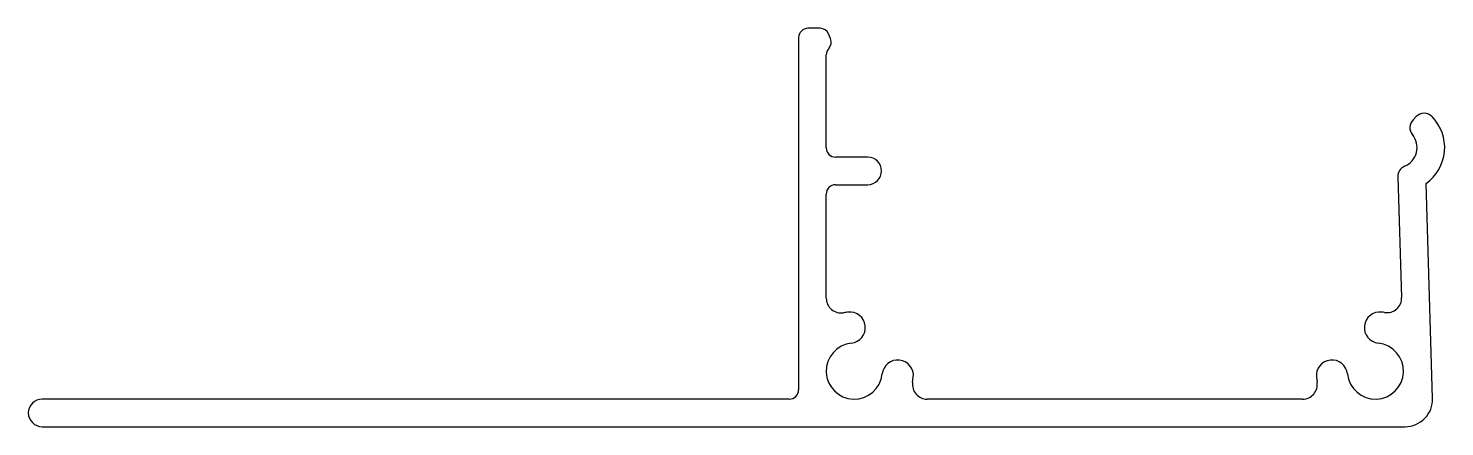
# Model space of a CAD drawing. Extents: x -36 to 41, y 13.7 to 35.4.
import ezdxf

# ---------------------------------------------------------------- set-up
doc = ezdxf.new("R2010")
doc.units = 0
doc.layers.get('0').update_dxf_attribs({"linetype": 'CONTINUOUS'})

msp = doc.modelspace()

# ---------------------------------------------------------------- linework, layer by layer
for p, q in [((5.862, 34.881), (5.862, 15.733)), ((7.028, 35.381), (6.362, 35.381)), ((7.596, 34.819), (7.49, 35.073)), ((7.362, 28.889), (7.362, 33.937)), ((39.421, 30.586), (39.245, 30.41)), ((9.612, 28.381), (7.87, 28.381)), ((38.412, 27.307), (38.624, 20.75)), ((40.308, 15.271), (39.953, 26.944)), ((7.362, 20.708), (7.362, 26.373)), ((7.87, 26.881), (9.612, 26.881)), ((12.053, 16.139), (12.092, 16.414)), ((33.992, 16.414), (34.032, 16.139)), ((5.354, 15.225), (-35.242, 15.225)), ((33.24, 15.225), (12.845, 15.225)), ((-35.242, 13.725), (38.809, 13.725))]:
    msp.add_line(p, q)
for centre, radius, start, end in [((6.362, 34.881), 0.5, 90, 180), ((7.028, 34.881), 0.5, 22.61986, 90), ((7.135, 34.626), 0.5, 316.83659, 22.61986), ((7.87, 33.937), 0.508, 136.83659, 180), ((39.67, 29.986), 0.6, 135, 219.71344), ((39.845, 30.162), 0.6, 44.51579, 135), ((38.562, 28.9), 2.4, 305.42184, 44.51579), ((38.362, 28.9), 1.1, 292.47868, 39.71344), ((7.87, 28.889), 0.508, 180, 270), ((9.612, 27.631), 0.75, 270, 90), ((39.012, 27.329), 0.6, 112.47868, 182.04222), ((7.87, 26.373), 0.508, 90, 180), ((8.162, 20.708), 0.8, 180, 280.3651), ((37.825, 20.724), 0.8, 261.05479, 1.85191), ((8.886, 16.749), 3.224, 95.98021, 100.3651), ((8.638, 19.111), 0.85, 275.98021, 95.98021), ((37.446, 19.111), 0.85, 84.01979, 264.01979), ((37.199, 16.749), 3.224, 81.05479, 84.01979), ((8.886, 16.749), 1.524, 95.98021, 354.01979), ((37.199, 16.749), 1.524, 185.98021, 84.01979), ((11.247, 16.502), 0.85, 354.01979, 174.01979), ((34.838, 16.502), 0.85, 5.98021, 185.98021), ((5.354, 15.733), 0.508, 270, 0), ((12.845, 16.025), 0.8, 171.82736, 270), ((33.24, 16.025), 0.8, 270, 8.17264), ((-35.242, 14.475), 0.75, 90, 270), ((38.809, 15.225), 1.5, 270, 1.74239)]:
    msp.add_arc(centre, radius, start, end)

doc.saveas('drawing.dxf')
